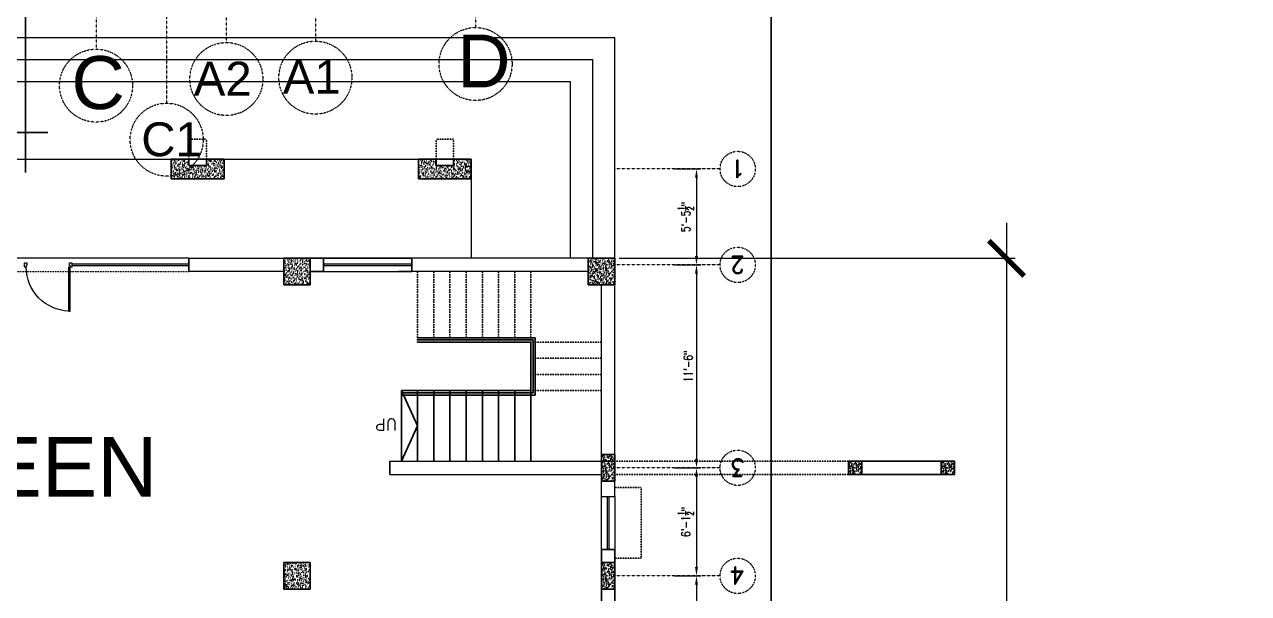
# Model space of a CAD drawing. Header units: inches. Extents: x -110725 to 51121, y 8404 to 44825.
# Drawn here: x -34824 to -33992, y 21370 to 21757 of the extents above; entities that cross this region are included whole.
import ezdxf
from ezdxf.enums import TextEntityAlignment as Align

# ---------------------------------------------------------------- set-up
doc = ezdxf.new("R2010")
doc.units = ezdxf.units.IN
doc.header["$LTSCALE"] = 0.1
doc.header["$MEASUREMENT"] = 0
for name, pattern in [('CENTER', [2, 1.25, -0.25, 0.25, -0.25]), ('DASHED', [0.75, 0.5, -0.25]), ('HIDDEN2', [0.1875, 0.125, -0.0625])]:
    doc.linetypes.add(name, pattern=pattern)
doc.layers.get('0').update_dxf_attribs({"color": 1, "lineweight": 0})
doc.layers.get('Defpoints').update_dxf_attribs({"lineweight": 0})
for name, color, linetype, lineweight in [('CAR', 4, 'Continuous', 0), ('dim', 252, 'Continuous', 0), ('DOOR', 32, 'Continuous', 0), ('GRID', 8, 'CENTER', 0), ('TEXT', 3, 'Continuous', 0), ('TEXT2', 4, 'Continuous', 0), ('WALL', 7, 'Continuous', 0), ('WINDOW', 5, 'Continuous', 18)]:
    doc.layers.add(name, color=color, linetype=linetype, lineweight=lineweight)
for name, color, linetype in [('COL', 6, 'Continuous'), ('Column', 7, 'Continuous'), ('Column Hatch', 7, 'Continuous'), ('GF', 1, 'Continuous'), ('GREEN BELT', 80, 'Continuous'), ('STEP', 5, 'Continuous')]:
    doc.layers.add(name, color=color, linetype=linetype)
doc.styles.add('as', font='arial.ttf')
doc.styles.add('ATIF', font='arial.ttf')
doc.styles.add('EHSAN', font='arial.ttf', dxfattribs={"height": 54})
doc.styles.add('ROMAND', font='romand.shx')
doc.styles.add('style2', font='romand.shx')
doc.styles.add('WORKING', font='romans.shx', dxfattribs={"width": 0.75})
doc.dimstyles.new('1-8', dxfattribs={"dimtxt": 6, "dimasz": 6, "dimexe": 3, "dimexo": 1, "dimgap": 2, "dimtad": 1, "dimdec": 1, "dimzin": 3, "dimdsep": 46, "dimlunit": 4, "dimtxsty": 'WORKING', "dimcen": 2, "dimdle": 3, "dimadec": 0, "dimazin": 0, "dimtfac": 0.75, "dimtdec": 1, "dimtofl": 0, "dimtmove": 1, "dimatfit": 0, "dimfxl": 4, "dimtolj": 1, "dimtzin": 0, "dimlwd": -1, "dimlwe": -1, "dimarcsym": 1})
doc.dimstyles.new('DIM1', dxfattribs={"dimtxt": 54, "dimasz": 6, "dimexe": 6, "dimexo": 3, "dimgap": 1, "dimtad": 0, "dimzin": 0, "dimdsep": 46, "dimlunit": 4, "dimtxsty": 'EHSAN', "dimblk": 'ARCHTICK', "dimcen": 3, "dimdle": 6, "dimclrd": 4, "dimclre": 4, "dimclrt": 6, "dimadec": 0, "dimazin": 0, "dimtfac": 1, "dimtofl": 0, "dimtmove": 1, "dimatfit": 3, "dimldrblk": 'ARCHTICK', "dimfxl": 4, "dimtolj": 1, "dimtzin": 3, "dimlwd": -1, "dimlwe": -1, "dimarcsym": 0})
pattern_1 = [(275, (-34422.951, 21761.065), (-2.75776, -2.314035), [0.375, -4.125]), (220, (-34422.951, 21761.065), (3.14996, -2.16884), [0.3, -3.3]), (325.4514, (-34423.1807, 21760.8722), (0.392197, -4.482876), [0.3187, -3.50571]), (271.1842, (-34422.2438, 21760.358), (-4.358465, -3.18807), [0.5625, -6.1875]), (321.6356, (-34422.607, 21760.0923), (0.139495, -6.74856), [0.47805, -5.258565]), (216.1842, (-34422.244, 21760.358), (0.1395, -6.74856), [0.45, -4.95]), (246, (-34422.774, 21760.1812), (-3.533858, -0.686912), [0.375, -4.125]), (191, (-34422.774, 21760.181), (1.703543, -3.424042), [0.3, -3.3]), (296.4514, (-34423.0686, 21760.124), (-1.830318, -4.110953), [0.3187, -3.50571]), (262.5, (-34422.9509, 21761.065), (1.133966, -1.219949), [0, -3.26, 0, -3.35, 0, -3.3125]), (232.5, (-34422.9509, 21761.065), (0.464365, -2.324547), [0, -1.91, 0, -3.185, 0, -1.2625]), (192.5, (-34422.1625, 21761.8535), (-1.967091, -1.807604), [0, -1.25, 0, -3.9, 0, -5.175]), (182.5, (-34421.809, 21762.207), (-1.70795, -2.415799), [0, -1.625, 0, -2.59, 0, -3.675])]

# ---------------------------------------------------------------- blocks, each defined once
blk = doc.blocks.new('_ArchTick')
at = {"color": 0, "linetype": 'ByBlock', "const_width": 0.15}
blk.add_lwpolyline([(-0.5, -0.5), (0.5, 0.5)], dxfattribs=at)
blk = doc.blocks.new('*D56')
at = {"layer": 'Defpoints', "color": 0, "transparency": 16777216}
for p in [(-34422.95, 21597.57), (-34156.64, 21597.57), (-34285.3, 20814.57)]:
    blk.add_point(p, dxfattribs=at)
at = {"layer": 'dim', "color": 4, "transparency": 16777216}
for p, q in [((-34156.64, 21621.57), (-34156.64, 21299.96)), ((-34419.95, 21597.57), (-34150.64, 21597.57)), ((-34156.64, 20790.57), (-34156.64, 21112.17)), ((-34282.3, 20814.57), (-34150.64, 20814.57))]:
    blk.add_line(p, q, dxfattribs=at)
at = {"layer": 'dim', "color": 4, "transparency": 16777216, "xscale": 24, "yscale": 24, "zscale": 24}
for p, rotation in [((-34156.64, 21597.57), 90), ((-34156.64, 20814.57), 270)]:
    blk.add_blockref('_ArchTick', p, dxfattribs=dict(at, rotation=rotation))
at = {"layer": 'dim', "color": 6, "transparency": 16777216, "insert": (-34156.64, 21206.07), "char_height": 54, "attachment_point": 5, "rotation": 90, "style": 'EHSAN'}
blk.add_mtext('\\A1;65\'-3"', dxfattribs=at)
blk = doc.blocks.new('D1')
for p, q in [((-3, 40.9), (-1.5, 40.9)), ((-3, 1.9), (-3, 40.9)), ((-1.5, 40.9), (-1.5, 1.9)), ((-40.5, 1.9), (-42, 1.9)), ((-42, 1.9), (-42, -1.9)), ((-40.5, 0.4), (-40.5, 1.9)), ((-39.8, 0.4), (-40.5, 0.4)), ((-39.8, -1.9), (-39.8, 0.4)), ((-1.5, 1.9), (-3, 1.9)), ((-2.2, 0.4), (-2.2, -1.9)), ((-1.5, 0.4), (-2.2, 0.4)), ((0, 1.9), (-1.5, 1.9)), ((-1.5, 1.9), (-1.5, 0.4)), ((0, -1.9), (0, 1.9)), ((-42, -1.9), (-39.8, -1.9)), ((-2.2, -1.9), (0, -1.9))]:
    blk.add_line(p, q)
blk.add_arc((-1.5, 1.9), 39, 91.8498, 180)
blk = doc.blocks.new('*D197')
at = {"layer": 'Defpoints', "color": 0, "transparency": 16777216}
for p in [(-34383.38, 21593.07), (-34383.38, 21455.07), (-34367.38, 21455.07)]:
    blk.add_point(p, dxfattribs=at)
at = {"layer": 'dim', "color": 0, "transparency": 16777216}
for p, q in [((-34382.38, 21593.07), (-34364.38, 21593.07)), ((-34367.38, 21587.07), (-34367.38, 21461.07)), ((-34382.38, 21455.07), (-34364.38, 21455.07))]:
    blk.add_line(p, q, dxfattribs=at)
for points in [[(-34368.38, 21587.07), (-34366.38, 21587.07), (-34367.38, 21593.07)], [(-34368.38, 21461.07), (-34366.38, 21461.07), (-34367.38, 21455.07)]]:
    blk.add_solid(points, dxfattribs=at)
at = {"layer": 'dim', "color": 0, "transparency": 16777216, "insert": (-34372.96, 21524.07), "char_height": 6, "attachment_point": 5, "rotation": 90, "style": 'WORKING'}
blk.add_mtext('\\A1;11\'-6"', dxfattribs=at)
blk = doc.blocks.new('*D198')
at = {"layer": 'Defpoints', "color": 0, "transparency": 16777216}
for p in [(-34383.38, 21658.32), (-34383.38, 21593.07), (-34367.38, 21593.07)]:
    blk.add_point(p, dxfattribs=at)
at = {"layer": 'dim', "color": 0, "transparency": 16777216}
for p, q in [((-34382.38, 21658.32), (-34364.38, 21658.32)), ((-34367.38, 21652.32), (-34367.38, 21599.07)), ((-34382.38, 21593.07), (-34364.38, 21593.07))]:
    blk.add_line(p, q, dxfattribs=at)
for points in [[(-34368.38, 21652.32), (-34366.38, 21652.32), (-34367.38, 21658.32)], [(-34368.38, 21599.07), (-34366.38, 21599.07), (-34367.38, 21593.07)]]:
    blk.add_solid(points, dxfattribs=at)
at = {"layer": 'dim', "color": 0, "transparency": 16777216, "insert": (-34374.63, 21625.69), "char_height": 6, "attachment_point": 5, "rotation": 90, "style": 'WORKING'}
blk.add_mtext('\\A1;5\'-5{\\H0.750000x;\\S1/2;}"', dxfattribs=at)
blk = doc.blocks.new('*D201')
at = {"layer": 'Defpoints', "color": 0, "transparency": 16777216}
for p in [(-34383.38, 21381.57), (-34383.38, 21317.07), (-34367.38, 21317.07)]:
    blk.add_point(p, dxfattribs=at)
at = {"layer": 'dim', "color": 0, "transparency": 16777216}
for p, q in [((-34382.38, 21381.57), (-34364.38, 21381.57)), ((-34367.38, 21375.57), (-34367.38, 21323.07)), ((-34382.38, 21317.07), (-34364.38, 21317.07))]:
    blk.add_line(p, q, dxfattribs=at)
for points in [[(-34368.38, 21375.57), (-34366.38, 21375.57), (-34367.38, 21381.57)], [(-34368.38, 21323.07), (-34366.38, 21323.07), (-34367.38, 21317.07)]]:
    blk.add_solid(points, dxfattribs=at)
at = {"layer": 'dim', "color": 0, "transparency": 16777216, "insert": (-34374.63, 21349.32), "char_height": 6, "attachment_point": 5, "rotation": 90, "style": 'WORKING'}
blk.add_mtext('\\A1;5\'-4{\\H0.750000x;\\S1/2;}"', dxfattribs=at)
blk = doc.blocks.new('*D204')
at = {"layer": 'Defpoints', "color": 0, "transparency": 16777216}
for p in [(-34383.38, 21455.07), (-34383.38, 21381.57), (-34367.38, 21381.57)]:
    blk.add_point(p, dxfattribs=at)
at = {"layer": 'dim', "color": 0, "transparency": 16777216}
for p, q in [((-34382.38, 21455.07), (-34364.38, 21455.07)), ((-34367.38, 21449.07), (-34367.38, 21387.57)), ((-34382.38, 21381.57), (-34364.38, 21381.57))]:
    blk.add_line(p, q, dxfattribs=at)
for points in [[(-34368.38, 21449.07), (-34366.38, 21449.07), (-34367.38, 21455.07)], [(-34368.38, 21387.57), (-34366.38, 21387.57), (-34367.38, 21381.57)]]:
    blk.add_solid(points, dxfattribs=at)
at = {"layer": 'dim', "color": 0, "transparency": 16777216, "insert": (-34374.63, 21418.32), "char_height": 6, "attachment_point": 5, "rotation": 90, "style": 'WORKING'}
blk.add_mtext('\\A1;6\'-1{\\H0.750000x;\\S1/2;}"', dxfattribs=at)

msp = doc.modelspace()

# ---------------------------------------------------------------- hatches: boundary and pattern name
at = {"layer": 'Column Hatch'}
h = msp.add_hatch(dxfattribs=at)
h.set_pattern_fill('AR-CONC', color=8, scale=0.5, angle=225)
h.set_pattern_definition(pattern_1)
h.paths.add_polyline_path([(-34688.45088, 21651.56505), (-34688.45088, 21665.06505), (-34700.45088, 21665.06505), (-34700.45088, 21660.56505), (-34712.45088, 21660.56505), (-34712.45088, 21665.06505), (-34724.45088, 21665.06505), (-34724.45088, 21651.56505)])
h = msp.add_hatch(dxfattribs=at)
h.set_pattern_fill('AR-CONC', color=8, scale=0.5, angle=225)
h.set_pattern_definition([(275, (-34547.5965, 21660.0318), (-2.75776, -2.31404), [0.375, -4.125]), (220, (-34547.5965, 21660.032), (3.14996, -2.16884), [0.3, -3.3]), (325.451, (-34547.8263, 21659.839), (0.3922, -4.48288), [0.3187, -3.5057]), (271.184, (-34546.8893, 21659.3247), (-4.3585, -3.1881), [0.5625, -6.1875]), (321.636, (-34547.2526, 21659.059), (0.1395, -6.7486), [0.47805, -5.2586]), (216.184, (-34546.8893, 21659.325), (0.1395, -6.7486), [0.45, -4.95]), (246, (-34547.4197, 21659.148), (-3.53386, -0.6869), [0.375, -4.125]), (191, (-34547.4197, 21659.148), (1.70354, -3.42404), [0.3, -3.3]), (296.451, (-34547.714, 21659.0907), (-1.8303, -4.11095), [0.3187, -3.5057]), (262.5, (-34547.5965, 21660.0318), (1.133966, -1.21995), [0, -3.26, 0, -3.35, 0, -3.3125]), (232.5, (-34547.5965, 21660.0318), (0.46436, -2.32455), [0, -1.91, 0, -3.185, 0, -1.2625]), (192.5, (-34546.808, 21660.8203), (-1.96709, -1.807604), [0, -1.25, 0, -3.9, 0, -5.175]), (182.5, (-34546.4545, 21661.1738), (-1.70795, -2.4158), [0, -1.625, 0, -2.59, 0, -3.675])])
h.paths.add_polyline_path([(-34544.45088, 21660.56505), (-34544.45088, 21665.06505), (-34556.45088, 21665.06505), (-34556.45088, 21651.56505), (-34520.45088, 21651.56505), (-34520.45088, 21665.06505), (-34532.45088, 21665.06505), (-34532.45088, 21660.56505)])
h = msp.add_hatch(dxfattribs=at)
h.set_pattern_fill('AR-CONC', color=8, scale=0.5, angle=225)
h.set_pattern_definition(pattern_1)
h.paths.add_polyline_path([(-34647.95088, 21579.56505), (-34629.95088, 21579.56505), (-34629.95088, 21597.56505), (-34647.95088, 21597.56505)])
h = msp.add_hatch(dxfattribs=at)
h.set_pattern_fill('AR-CONC', color=8, scale=0.5, angle=225)
h.set_pattern_definition([(275, (-34304.1926, 22089.0614), (-2.75776, -2.314035), [0.375, -4.125]), (220, (-34304.1926, 22089.0614), (3.14996, -2.16884), [0.3, -3.3]), (325.4514, (-34304.4224, 22088.8685), (0.392197, -4.482876), [0.3187, -3.50571]), (271.1842, (-34303.4855, 22088.3543), (-4.358465, -3.18807), [0.5625, -6.1875]), (321.6356, (-34303.8487, 22088.0886), (0.139495, -6.74856), [0.47805, -5.258565]), (216.1842, (-34303.4855, 22088.354), (0.1395, -6.74856), [0.45, -4.95]), (246, (-34304.0158, 22088.1775), (-3.533858, -0.686912), [0.375, -4.125]), (191, (-34304.016, 22088.1775), (1.703543, -3.424042), [0.3, -3.3]), (296.4514, (-34304.3103, 22088.1202), (-1.830318, -4.110953), [0.3187, -3.50571]), (262.5, (-34304.1926, 22089.0614), (1.133966, -1.219949), [0, -3.26, 0, -3.35, 0, -3.3125]), (232.5, (-34304.1926, 22089.0614), (0.464365, -2.324547), [0, -1.91, 0, -3.185, 0, -1.2625]), (192.5, (-34303.4042, 22089.8498), (-1.967091, -1.8076038), [0, -1.25, 0, -3.9, 0, -5.175]), (182.5, (-34303.0506, 22090.2033), (-1.70795, -2.415799), [0, -1.625, 0, -2.59, 0, -3.675])])
h.paths.add_polyline_path([(-34440.95088, 21579.56505), (-34422.95088, 21579.56505), (-34422.95088, 21597.56505), (-34440.95088, 21597.56505)])
h = msp.add_hatch(dxfattribs=at)
h.set_pattern_fill('AR-CONC', color=8, scale=0.5, angle=225)
h.set_pattern_definition([(275, (-34304.1926, 21951.0614), (-2.75776, -2.314035), [0.375, -4.125]), (220, (-34304.1926, 21951.0614), (3.14996, -2.16884), [0.3, -3.3]), (325.4514, (-34304.4224, 21950.8685), (0.392197, -4.482876), [0.3187, -3.50571]), (271.1842, (-34303.4855, 21950.3543), (-4.358465, -3.18807), [0.5625, -6.1875]), (321.6356, (-34303.8487, 21950.0886), (0.139495, -6.74856), [0.47805, -5.258565]), (216.1842, (-34303.4855, 21950.354), (0.1395, -6.74856), [0.45, -4.95]), (246, (-34304.0158, 21950.1775), (-3.533858, -0.686912), [0.375, -4.125]), (191, (-34304.016, 21950.1775), (1.703543, -3.424042), [0.3, -3.3]), (296.4514, (-34304.3103, 21950.1202), (-1.830318, -4.110953), [0.3187, -3.50571]), (262.5, (-34304.1926, 21951.0614), (1.133966, -1.219949), [0, -3.26, 0, -3.35, 0, -3.3125]), (232.5, (-34304.1926, 21951.0614), (0.464365, -2.324547), [0, -1.91, 0, -3.185, 0, -1.2625]), (192.5, (-34303.4042, 21951.8498), (-1.967091, -1.8076038), [0, -1.25, 0, -3.9, 0, -5.175]), (182.5, (-34303.0506, 21952.2033), (-1.70795, -2.415799), [0, -1.625, 0, -2.59, 0, -3.675])])
h.paths.add_polyline_path([(-34431.95088, 21464.06505), (-34431.95088, 21446.06505), (-34422.95088, 21446.06505), (-34422.95088, 21464.06505)])
h = msp.add_hatch(dxfattribs=at)
h.set_pattern_fill('AR-CONC', color=8, scale=0.5, angle=225)
h.set_pattern_definition([(275, (-34136.1926, 21951.0614), (-2.75776, -2.314035), [0.375, -4.125]), (220, (-34136.1926, 21951.0614), (3.14996, -2.16884), [0.3, -3.3]), (325.4514, (-34136.4224, 21950.8685), (0.392197, -4.482876), [0.3187, -3.50571]), (271.1842, (-34135.4855, 21950.3543), (-4.358465, -3.18807), [0.5625, -6.1875]), (321.6356, (-34135.8487, 21950.0886), (0.139495, -6.74856), [0.47805, -5.258565]), (216.1842, (-34135.4855, 21950.354), (0.1395, -6.74856), [0.45, -4.95]), (246, (-34136.0158, 21950.1775), (-3.533858, -0.686912), [0.375, -4.125]), (191, (-34136.016, 21950.1775), (1.703543, -3.424042), [0.3, -3.3]), (296.4514, (-34136.3103, 21950.1202), (-1.830318, -4.110953), [0.3187, -3.50571]), (262.5, (-34136.1926, 21951.0614), (1.133966, -1.219949), [0, -3.26, 0, -3.35, 0, -3.3125]), (232.5, (-34136.1926, 21951.0614), (0.464365, -2.324547), [0, -1.91, 0, -3.185, 0, -1.2625]), (192.5, (-34135.4042, 21951.8498), (-1.967091, -1.8076038), [0, -1.25, 0, -3.9, 0, -5.175]), (182.5, (-34135.0506, 21952.2033), (-1.70795, -2.415799), [0, -1.625, 0, -2.59, 0, -3.675])])
h.paths.add_polyline_path([(-34263.95088, 21450.56505), (-34254.95088, 21450.56505), (-34254.95088, 21459.56505), (-34263.95088, 21459.56505)])
h = msp.add_hatch(dxfattribs=at)
h.set_pattern_fill('AR-CONC', color=8, scale=0.5, angle=225)
h.set_pattern_definition([(275, (-34073.1926, 21951.0614), (-2.75776, -2.314035), [0.375, -4.125]), (220, (-34073.1926, 21951.0614), (3.14996, -2.16884), [0.3, -3.3]), (325.4514, (-34073.4224, 21950.8685), (0.392197, -4.482876), [0.3187, -3.50571]), (271.1842, (-34072.4855, 21950.3543), (-4.358465, -3.18807), [0.5625, -6.1875]), (321.6356, (-34072.8487, 21950.0886), (0.139495, -6.74856), [0.47805, -5.258565]), (216.1842, (-34072.4855, 21950.354), (0.1395, -6.74856), [0.45, -4.95]), (246, (-34073.0158, 21950.1775), (-3.533858, -0.686912), [0.375, -4.125]), (191, (-34073.016, 21950.1775), (1.703543, -3.424042), [0.3, -3.3]), (296.4514, (-34073.3103, 21950.1202), (-1.830318, -4.110953), [0.3187, -3.50571]), (262.5, (-34073.1926, 21951.0614), (1.133966, -1.219949), [0, -3.26, 0, -3.35, 0, -3.3125]), (232.5, (-34073.1926, 21951.0614), (0.464365, -2.324547), [0, -1.91, 0, -3.185, 0, -1.2625]), (192.5, (-34072.4042, 21951.8498), (-1.967091, -1.8076038), [0, -1.25, 0, -3.9, 0, -5.175]), (182.5, (-34072.0506, 21952.2033), (-1.70795, -2.415799), [0, -1.625, 0, -2.59, 0, -3.675])])
h.paths.add_polyline_path([(-34200.95088, 21450.56505), (-34191.95088, 21450.56505), (-34191.95088, 21459.56505), (-34200.95088, 21459.56505)])
h = msp.add_hatch(dxfattribs=at)
h.set_pattern_fill('AR-CONC', color=8, scale=0.5, angle=225)
h.set_pattern_definition([(275, (-34515.6926, 21870.0614), (-2.75776, -2.314035), [0.375, -4.125]), (220, (-34515.6926, 21870.0614), (3.14996, -2.16884), [0.3, -3.3]), (325.4514, (-34515.9224, 21869.8685), (0.392197, -4.482876), [0.3187, -3.50571]), (271.1842, (-34514.9855, 21869.3543), (-4.358465, -3.18807), [0.5625, -6.1875]), (321.6356, (-34515.3487, 21869.0886), (0.139495, -6.74856), [0.47805, -5.258565]), (216.1842, (-34514.9855, 21869.354), (0.1395, -6.74856), [0.45, -4.95]), (246, (-34515.5158, 21869.1775), (-3.533858, -0.686912), [0.375, -4.125]), (191, (-34515.516, 21869.1775), (1.703543, -3.424042), [0.3, -3.3]), (296.4514, (-34515.8103, 21869.1202), (-1.830318, -4.110953), [0.3187, -3.50571]), (262.5, (-34515.6926, 21870.0614), (1.133966, -1.219949), [0, -3.26, 0, -3.35, 0, -3.3125]), (232.5, (-34515.6926, 21870.0614), (0.464365, -2.324547), [0, -1.91, 0, -3.185, 0, -1.2625]), (192.5, (-34514.9042, 21870.8498), (-1.967091, -1.8076038), [0, -1.25, 0, -3.9, 0, -5.175]), (182.5, (-34514.5506, 21871.2033), (-1.70795, -2.415799), [0, -1.625, 0, -2.59, 0, -3.675])])
h.paths.add_polyline_path([(-34647.95088, 21372.56505), (-34629.95088, 21372.56505), (-34629.95088, 21390.56505), (-34647.95088, 21390.56505)])
h = msp.add_hatch(dxfattribs=at)
h.set_pattern_fill('AR-CONC', color=8, scale=0.5, angle=225)
h.set_pattern_definition([(275, (-34304.1926, 21877.5614), (-2.75776, -2.314035), [0.375, -4.125]), (220, (-34304.1926, 21877.5614), (3.14996, -2.16884), [0.3, -3.3]), (325.4514, (-34304.4224, 21877.3685), (0.392197, -4.482876), [0.3187, -3.50571]), (271.1842, (-34303.4855, 21876.8543), (-4.358465, -3.18807), [0.5625, -6.1875]), (321.6356, (-34303.8487, 21876.5886), (0.139495, -6.74856), [0.47805, -5.258565]), (216.1842, (-34303.4855, 21876.854), (0.1395, -6.74856), [0.45, -4.95]), (246, (-34304.0158, 21876.6775), (-3.533858, -0.686912), [0.375, -4.125]), (191, (-34304.016, 21876.6775), (1.703543, -3.424042), [0.3, -3.3]), (296.4514, (-34304.3103, 21876.6202), (-1.830318, -4.110953), [0.3187, -3.50571]), (262.5, (-34304.1926, 21877.5614), (1.133966, -1.219949), [0, -3.26, 0, -3.35, 0, -3.3125]), (232.5, (-34304.1926, 21877.5614), (0.464365, -2.324547), [0, -1.91, 0, -3.185, 0, -1.2625]), (192.5, (-34303.4042, 21878.3498), (-1.967091, -1.8076038), [0, -1.25, 0, -3.9, 0, -5.175]), (182.5, (-34303.0506, 21878.7033), (-1.70795, -2.415799), [0, -1.625, 0, -2.59, 0, -3.675])])
h.paths.add_polyline_path([(-34431.95088, 21390.56505), (-34431.95088, 21372.56505), (-34422.95088, 21372.56505), (-34422.95088, 21390.56505)])

# ---------------------------------------------------------------- linework, layer by layer
at = {"layer": 'CAR', "linetype": 'Continuous'}
msp.add_circle((-33960.35096, 21924.4645, 27.16259), 11425.94255, dxfattribs=at)
at = {"layer": 'COL', "elevation": 27.16259}
for points in [[(-34263.95088, 21450.56505), (-34191.95088, 21450.56505), (-34191.95088, 21459.56505), (-34263.95088, 21459.56505)], [(-34254.95088, 21450.56505), (-34263.95088, 21450.56505), (-34263.95088, 21459.56505), (-34254.95088, 21459.56505)], [(-34191.95088, 21450.56505), (-34200.95088, 21450.56505), (-34200.95088, 21459.56505), (-34191.95088, 21459.56505)]]:
    msp.add_lwpolyline(points, close=True, dxfattribs=at)
at = {"layer": 'Column', "color": 8, "linetype": 'HIDDEN2'}
for p, q in [((-34712.45088, 21678.56505), (-34712.45088, 21665.06505)), ((-34700.45088, 21678.56505), (-34712.45088, 21678.56505)), ((-34700.45088, 21678.56505), (-34700.45088, 21665.06505)), ((-34544.45088, 21678.56505), (-34544.45088, 21665.06505)), ((-34532.45088, 21678.56505), (-34544.45088, 21678.56505)), ((-34532.45088, 21678.56505), (-34532.45088, 21665.06505))]:
    msp.add_line(p, q, dxfattribs=at)
at = {"layer": 'Column', "color": 6}
for p, q in [((-34712.45088, 21665.06505), (-34724.45088, 21665.06505)), ((-34724.45088, 21665.06505), (-34724.45088, 21651.56505)), ((-34712.45088, 21665.06505), (-34712.45088, 21660.56505)), ((-34700.45088, 21660.56505), (-34712.45088, 21660.56505)), ((-34688.45088, 21665.06505), (-34700.45088, 21665.06505)), ((-34700.45088, 21665.06505), (-34700.45088, 21660.56505)), ((-34688.45088, 21665.06505), (-34688.45088, 21651.56505)), ((-34544.45088, 21665.06505), (-34556.45088, 21665.06505)), ((-34556.45088, 21665.06505), (-34556.45088, 21651.56505)), ((-34544.45088, 21665.06505), (-34544.45088, 21660.56505)), ((-34532.45088, 21660.56505), (-34544.45088, 21660.56505)), ((-34520.45088, 21665.06505), (-34532.45088, 21665.06505)), ((-34532.45088, 21665.06505), (-34532.45088, 21660.56505)), ((-34520.45088, 21665.06505), (-34520.45088, 21651.56505)), ((-34688.45088, 21651.56505), (-34724.45088, 21651.56505)), ((-34520.45088, 21651.56505), (-34556.45088, 21651.56505)), ((-34629.95088, 21597.56505), (-34647.95088, 21597.56505)), ((-34647.95088, 21597.56505), (-34647.95088, 21579.56505)), ((-34629.95088, 21597.56505), (-34629.95088, 21579.56505)), ((-34422.95088, 21597.56505), (-34440.95088, 21597.56505)), ((-34440.95088, 21597.56505), (-34440.95088, 21579.56505)), ((-34422.95088, 21597.56505), (-34422.95088, 21579.56505)), ((-34629.95088, 21579.56505), (-34647.95088, 21579.56505)), ((-34422.95088, 21579.56505), (-34440.95088, 21579.56505)), ((-34422.95088, 21464.06505), (-34431.95088, 21464.06505)), ((-34431.95088, 21464.06505), (-34431.95088, 21446.06505)), ((-34422.95088, 21464.06505), (-34422.95088, 21446.06505)), ((-34254.95088, 21459.56505), (-34263.95088, 21459.56505)), ((-34263.95088, 21459.56505), (-34263.95088, 21450.56505)), ((-34254.95088, 21459.56505), (-34254.95088, 21450.56505)), ((-34191.95088, 21459.56505), (-34200.95088, 21459.56505)), ((-34200.95088, 21459.56505), (-34200.95088, 21450.56505)), ((-34191.95088, 21459.56505), (-34191.95088, 21450.56505)), ((-34422.95088, 21446.06505), (-34431.95088, 21446.06505)), ((-34254.95088, 21450.56505), (-34263.95088, 21450.56505)), ((-34191.95088, 21450.56505), (-34200.95088, 21450.56505)), ((-34629.95088, 21390.56505), (-34647.95088, 21390.56505)), ((-34647.95088, 21390.56505), (-34647.95088, 21372.56505)), ((-34629.95088, 21390.56505), (-34629.95088, 21372.56505)), ((-34422.95088, 21390.56505), (-34431.95088, 21390.56505)), ((-34431.95088, 21390.56505), (-34431.95088, 21372.56505)), ((-34422.95088, 21390.56505), (-34422.95088, 21372.56505)), ((-34629.95088, 21372.56505), (-34647.95088, 21372.56505)), ((-34422.95088, 21372.56505), (-34431.95088, 21372.56505))]:
    msp.add_line(p, q, dxfattribs=at)
at = {"layer": 'GF'}
for p, q in [((-34823.55107, 21655.98002), (-34823.55107, 22058.5957)), ((-34853.2727, 21683.16273), (-34808.27738, 21683.16273))]:
    msp.add_line(p, q, dxfattribs=at)
at = {"layer": 'GREEN BELT', "linetype": 'Continuous'}
msp.add_line((-34316.55107, 23201.71777), (-34316.55107, 20875.2792), dxfattribs=at)
at = {"layer": 'GRID'}
for p, q in [((-34775.55107, 22035.4645), (-34775.55107, 21739.80284)), ((-34517.55107, 22035.4645), (-34517.55107, 21754.50825)), ((-34687.05107, 22021.95846), (-34687.05107, 21744.30271)), ((-34727.55409, 21980.16693), (-34727.55409, 21703.04459)), ((-34626.46062, 21762.87152), (-34626.46062, 21745.24161))]:
    msp.add_line(p, q, dxfattribs=at)
at = {"layer": 'GRID', "color": 23}
for p, q in [((-34351.38446, 21658.31505), (-34422.95088, 21658.31505)), ((-34351.38446, 21593.06505), (-34422.95088, 21593.06505)), ((-34351.38446, 21455.06505), (-34422.95088, 21455.06505)), ((-34351.38446, 21381.56505), (-34422.95088, 21381.56505))]:
    msp.add_line(p, q, dxfattribs=at)
at = {"layer": 'GRID'}
for centre in [(-34517.55107, 21729.69729), (-34686.97107, 21719.49188), (-34626.46062, 21720.43065), (-34775.55107, 21714.99188), (-34727.55409, 21678.23364)]:
    msp.add_circle(centre, 24.81095, dxfattribs=at)
at = {"layer": 'GRID', "color": 23}
for centre in [(-34339.38446, 21658.31505, 27.16259), (-34339.38446, 21593.06505, 27.16259), (-34339.38446, 21455.06505, 27.16259), (-34339.38446, 21381.56505, 27.16259)]:
    msp.add_circle(centre, 12, dxfattribs=at)
at = {"layer": 'STEP', "linetype": 'DASHED'}
for p, q in [((-34556.95088, 21540.56505), (-34556.95088, 21588.56505)), ((-34545.95088, 21540.56505), (-34545.95088, 21588.56505)), ((-34534.95088, 21540.56505), (-34534.95088, 21588.56505)), ((-34523.95088, 21540.56505), (-34523.95088, 21588.56505)), ((-34512.95088, 21540.56505), (-34512.95088, 21588.56505)), ((-34501.95088, 21540.56505), (-34501.95088, 21588.56505)), ((-34490.95088, 21540.56505), (-34490.95088, 21588.56505)), ((-34479.95088, 21540.56505), (-34479.95088, 21588.56505)), ((-34479.95088, 21540.56505), (-34431.95088, 21540.56505)), ((-34479.95088, 21529.56505), (-34431.95088, 21529.56505)), ((-34479.95088, 21518.56505), (-34431.95088, 21518.56505)), ((-34479.95088, 21507.56505), (-34431.95088, 21507.56505))]:
    msp.add_line(p, q, dxfattribs=at)
at = {"layer": 'STEP'}
for p, q in [((-34556.95088, 21543.56505), (-34476.95088, 21543.56505)), ((-34476.95088, 21504.56505), (-34476.95088, 21543.56505)), ((-34556.95088, 21542.06505), (-34478.45088, 21542.06505)), ((-34556.95088, 21540.56505), (-34479.95088, 21540.56505)), ((-34479.95088, 21507.56505), (-34479.95088, 21540.56505)), ((-34478.45088, 21506.06505), (-34478.45088, 21542.06505)), ((-34567.95088, 21459.56505), (-34567.95088, 21507.56505)), ((-34567.95088, 21507.56505), (-34479.95088, 21507.56505)), ((-34567.95088, 21507.56505), (-34556.95088, 21483.56505)), ((-34567.95088, 21506.06505), (-34478.45088, 21506.06505)), ((-34567.95088, 21504.56505), (-34476.95088, 21504.56505)), ((-34556.95088, 21459.56505), (-34556.95088, 21507.56505)), ((-34545.95088, 21459.56505), (-34545.95088, 21507.56505)), ((-34534.95088, 21459.56505), (-34534.95088, 21507.56505)), ((-34523.95088, 21459.56505), (-34523.95088, 21507.56505)), ((-34512.95088, 21459.56505), (-34512.95088, 21507.56505)), ((-34501.95088, 21459.56505), (-34501.95088, 21507.56505)), ((-34490.95088, 21459.56505), (-34490.95088, 21507.56505)), ((-34479.95088, 21459.56505), (-34479.95088, 21507.56505)), ((-34556.95088, 21483.56505), (-34567.95088, 21459.56505))]:
    msp.add_line(p, q, dxfattribs=at)
at = {"layer": 'WALL'}
for p, q in [((-34724.45088, 21665.06505), (-34712.45088, 21665.06505)), ((-34712.45088, 21660.56505), (-34700.45088, 21660.56505)), ((-34700.45088, 21665.06505), (-34688.45088, 21665.06505)), ((-34556.45088, 21665.06505), (-34544.45088, 21665.06505)), ((-34544.45088, 21660.56505), (-34532.45088, 21660.56505)), ((-34532.45088, 21665.06505), (-34520.45088, 21665.06505)), ((-34724.45088, 21651.56505), (-34688.45088, 21651.56505)), ((-34556.45088, 21651.56505), (-34520.45088, 21651.56505)), ((-34712.45088, 21597.56505), (-34643.45088, 21597.56505)), ((-34440.95088, 21597.56505), (-34569.95088, 21597.56505)), ((-34647.95088, 21588.56505), (-34712.45088, 21588.56505)), ((-34440.95088, 21588.56505), (-34569.95088, 21588.56505)), ((-34431.95088, 21435.56505), (-34431.95088, 21579.56505)), ((-34422.95088, 21459.56505), (-34422.95088, 21579.56505)), ((-34575.95088, 21459.56505), (-34422.95088, 21459.56505)), ((-34575.95088, 21450.56505), (-34431.95088, 21450.56505)), ((-34422.95088, 21435.56505), (-34422.95088, 21447.56505)), ((-34431.95088, 21435.56505), (-34422.95088, 21435.56505))]:
    msp.add_line(p, q, dxfattribs=at)
at = {"layer": 'WALL', "lineweight": -3}
for p, q in [((-34724.45088, 21651.56505), (-34724.45088, 21665.06505)), ((-34712.45088, 21665.06505), (-34712.45088, 21660.56505)), ((-34700.45088, 21665.06505), (-34700.45088, 21660.56505)), ((-34688.45088, 21651.56505), (-34688.45088, 21665.06505)), ((-34556.45088, 21651.56505), (-34556.45088, 21665.06505)), ((-34544.45088, 21665.06505), (-34544.45088, 21660.56505)), ((-34532.45088, 21665.06505), (-34532.45088, 21660.56505)), ((-34520.45088, 21651.56505), (-34520.45088, 21665.06505)), ((-34712.45088, 21588.56505), (-34712.45088, 21597.56505)), ((-34620.95088, 21597.56505), (-34629.95088, 21597.56505)), ((-34620.95088, 21588.56505), (-34620.95088, 21597.56505)), ((-34560.95088, 21588.56505), (-34560.95088, 21597.56505)), ((-34620.95088, 21588.56505), (-34629.95088, 21588.56505)), ((-34575.95088, 21459.56505), (-34575.95088, 21450.56505)), ((-34431.95088, 21399.56505), (-34422.95088, 21399.56505)), ((-34431.95088, 21399.56505), (-34431.95088, 21390.56505)), ((-34422.95088, 21399.56505), (-34422.95088, 21390.56505)), ((-34431.95088, 21363.56505), (-34431.95088, 21372.56505)), ((-34422.95088, 21372.56505), (-34422.95088, 21363.56505))]:
    msp.add_line(p, q, dxfattribs=at)
at = {"layer": 'WALL', "color": 2, "linetype": 'DASHED', "lineweight": -3}
for p, q in [((-34422.95088, 21441.56505), (-34404.95088, 21441.56505)), ((-34404.95088, 21393.56505), (-34404.95088, 21441.56505)), ((-34422.95088, 21393.56505), (-34404.95088, 21393.56505))]:
    msp.add_line(p, q, dxfattribs=at)
at = {"layer": 'WINDOW', "color": 2}
for p, q in [((-34422.95088, 21747.56505), (-35325.95088, 21747.56505)), ((-34422.95088, 21597.56505), (-34422.95088, 21747.56505)), ((-34437.95088, 21732.56505), (-35310.95088, 21732.56505)), ((-34437.95088, 21597.56505), (-34437.95088, 21732.56505)), ((-34452.95088, 21717.56505), (-35295.95088, 21717.56505)), ((-34452.95088, 21597.56505), (-34452.95088, 21717.56505)), ((-34422.95088, 21597.56505), (-34422.95088, 21717.56505))]:
    msp.add_line(p, q, dxfattribs=at)
at = {"layer": 'WINDOW', "linetype": 'DASHED'}
for p, q in [((-34700.45088, 21678.56505), (-34712.45088, 21678.56505)), ((-34712.45088, 21678.56505), (-34712.45088, 21665.06505)), ((-34700.45088, 21665.06505), (-34700.45088, 21678.56505)), ((-34532.45088, 21678.56505), (-34544.45088, 21678.56505)), ((-34544.45088, 21678.56505), (-34544.45088, 21665.06505)), ((-34532.45088, 21665.06505), (-34532.45088, 21678.56505)), ((-34856.45088, 21588.56505), (-34712.45088, 21588.56505))]:
    msp.add_line(p, q, dxfattribs=at)
at = {"layer": 'WINDOW'}
for p, q in [((-34856.45088, 21665.06505), (-34724.45088, 21665.06505)), ((-34688.45088, 21665.06505), (-34556.45088, 21665.06505)), ((-34520.45088, 21651.56505), (-34520.45088, 21597.56505)), ((-34712.45088, 21597.56505), (-34856.45088, 21597.56505)), ((-34712.45088, 21593.56505), (-34791.95088, 21593.56505)), ((-34625.45088, 21597.56505), (-34560.95088, 21597.56505)), ((-34560.95088, 21597.56505), (-34620.95088, 21597.56505)), ((-34560.95088, 21593.56505), (-34620.95088, 21593.56505)), ((-34791.95088, 21592.56505), (-34712.45088, 21592.56505)), ((-34620.95088, 21592.56505), (-34560.95088, 21592.56505)), ((-34620.95088, 21588.56505), (-34560.95088, 21588.56505)), ((-34431.95088, 21399.56505), (-34431.95088, 21435.56505)), ((-34427.95088, 21399.56505), (-34427.95088, 21435.56505)), ((-34426.95088, 21435.56505), (-34426.95088, 21399.56505)), ((-34422.95088, 21435.56505), (-34422.95088, 21399.56505))]:
    msp.add_line(p, q, dxfattribs=at)
at = {"layer": 'WINDOW', "lineweight": -3}
for p, q in [((-34700.45088, 21665.06505), (-34712.45088, 21665.06505)), ((-34532.45088, 21665.06505), (-34544.45088, 21665.06505))]:
    msp.add_line(p, q, dxfattribs=at)
at = {"layer": 'WINDOW', "color": 2, "linetype": 'DASHED', "lineweight": -3}
for p, q in [((-34263.95088, 21459.56505), (-34422.95088, 21459.56505)), ((-34263.95088, 21450.56505), (-34422.95088, 21450.56505))]:
    msp.add_line(p, q, dxfattribs=at)
at = {"layer": 'WINDOW'}
msp.add_circle((-34522.45088, 21658.31505, 27.16259), 2, dxfattribs=at)

# ---------------------------------------------------------------- block references
at = {"layer": 'DOOR', "xscale": -0.767857142856883, "yscale": 0.7678571428575651, "zscale": 0.7678571428575924, "rotation": 180}
msp.add_blockref('D1', (-34791.95088, 21593.06505, 27.16259), dxfattribs=at)

# ---------------------------------------------------------------- texts
at = {"layer": 'GRID', "color": 2, "style": 'style2'}
for s, p in [('1', (-34339.3599, 21658.36472, 27.16259)), ('2', (-34339.3599, 21593.11472, 27.16259)), ('3', (-34339.3599, 21455.11472, 27.16259)), ('4', (-34339.3599, 21381.61472, 27.16259))]:
    msp.add_text(s, height=12, rotation=180, dxfattribs=at).set_placement(p, align=Align.MIDDLE_CENTER)
at = {"layer": 'TEXT', "style": 'as'}
msp.add_text('CANTEEN', height=40.5, dxfattribs=at).set_placement((-35004.15019, 21435.4386))
at = {"layer": 'TEXT', "style": 'ATIF'}
for s, insert, char_height, attachment_point in [('D', (-34530.11065, 21749.76105), 36, 1), ('C', (-34792.27994, 21735.05564), 36, 1), ('A2', (-34669.74974, 21731.27143), 23.04, 3), ('A1', (-34609.23929, 21732.46172), 23.04, 3), ('C1', (-34744.77542, 21690.01318), 23.04, 1)]:
    msp.add_mtext_dynamic_manual_height_columns(s, width=30.9854961, gutter_width=15, heights=[0], dxfattribs=dict(at, insert=insert, char_height=char_height, attachment_point=attachment_point))
at = {"layer": 'TEXT2', "style": 'ROMAND'}
msp.add_text('UP', height=8, rotation=180, dxfattribs=at).set_placement((-34570.94374, 21488.46699, 27.16259))

# ---------------------------------------------------------------- dimensions: what is measured, and where the dimension line sits
at = {"layer": 'dim'}
for base, p1, p2, picture, middle in [((-34367.3844563925, 21593.0650476878, 27.1625919006), (-34383.3844563928, 21658.3150476878, 27.1625919006), (-34383.3844563921, 21593.0650476878, 27.1625919006), '*D198', (-34367.3844563925, 21625.6900476878, 27.1625919006)), ((-34367.38446, 21317.06505, 27.16259), (-34383.38446, 21381.56505, 27.16259), (-34383.38446, 21317.06505, 27.16259), '*D201', (-34367.38446, 21349.31505, 27.16259))]:
    dim = msp.add_linear_dim(base=base, p1=p1, p2=p2, angle=270, dimstyle='1-8', dxfattribs=at)
    dim.commit()
    dim.dimension.update_dxf_attribs({"geometry": picture, "text_midpoint": middle, "dimtype": 160})
dim = msp.add_linear_dim(base=(-34156.63996, 21597.56505, 27.16259), p1=(-34285.29542, 20814.56505, 27.16259), p2=(-34422.95088, 21597.56505, 27.16259), angle=90, dimstyle='DIM1', override={"dimtxt": 36, "dimasz": 24, "dimdle": 24}, dxfattribs=at)
dim.commit()
dim.dimension.update_dxf_attribs({"geometry": '*D56', "text_midpoint": (-34156.63996, 21206.06505, 27.16259)})
for base, p1, p2, picture, middle in [((-34367.38446, 21455.06505, 27.16259), (-34383.38446, 21593.06505, 27.16259), (-34383.38446, 21455.06505, 27.16259), '*D197', (-34372.95588, 21524.06505, 27.16259)), ((-34367.38446, 21381.56505, 27.16259), (-34383.38446, 21455.06505, 27.16259), (-34383.38446, 21381.56505, 27.16259), '*D204', (-34374.63446, 21418.31505, 27.16259))]:
    dim = msp.add_linear_dim(base=base, p1=p1, p2=p2, angle=270, dimstyle='1-8', dxfattribs=at)
    dim.commit()
    dim.dimension.update_dxf_attribs({"geometry": picture, "text_midpoint": middle})

doc.saveas('drawing.dxf')
